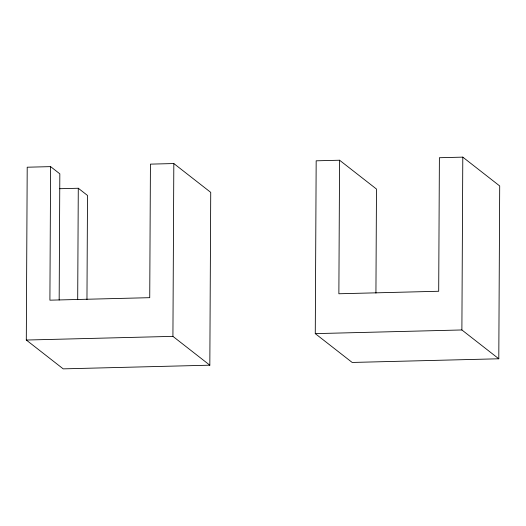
<?xml version="1.0" encoding="UTF-8"?>
<svg xmlns="http://www.w3.org/2000/svg" width="526" height="526" viewBox="0 0 526 526"><rect width="100%" height="100%" fill="white"/><g stroke="black" fill="none" stroke-linecap="round" stroke-linejoin="round"><path stroke-width="0.79" d="M50.601 166.63L49.904 300.175L149.732 297.677L150.429 164.132L173.823 163.547L210.729 192.371L209.828 365.189L63.205 368.864L26.3 340.039L27.207 167.215L50.601 166.63L59.826 173.836L59.168 300.011M77.697 299.675L78.282 188.249L59.727 188.716M86.961 299.504L87.507 195.455L78.282 188.249M209.828 365.189L172.922 336.364L173.823 163.547M339.572 160.226L338.869 293.764L438.697 291.266L439.394 157.721L462.795 157.136L499.7 185.961L498.793 358.785L352.177 362.453L315.271 333.629L316.172 160.811L339.572 160.226L376.478 189.051L375.932 293.1M498.793 358.785L461.887 329.96L462.795 157.136M26.3 340.039L172.922 336.364M315.271 333.629L461.887 329.96"/></g></svg>
